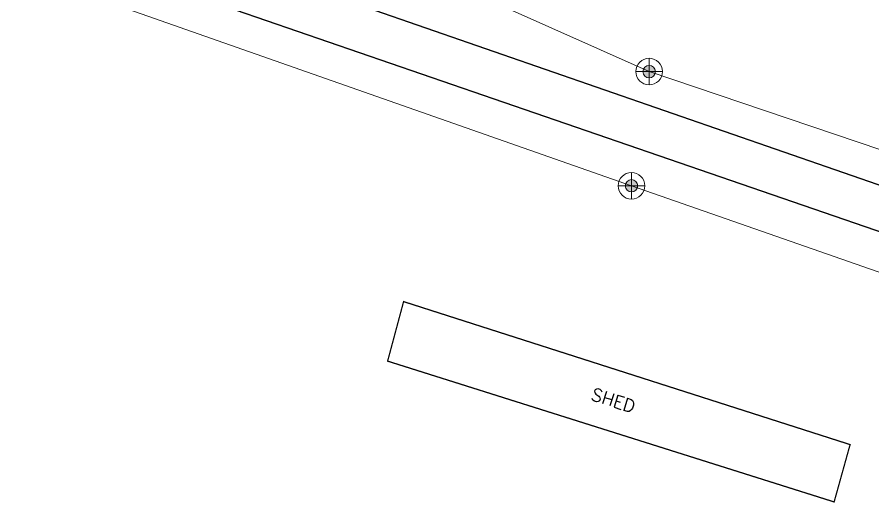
# Model space of a CAD drawing. Header units: inches. Extents: x 350994 to 353538, y 1581369 to 1583842.
# Drawn here: x 351643.4 to 351711, y 1583072.2 to 1583111.5 of the extents above; entities that cross this region are included whole.
import ezdxf
from ezdxf.enums import TextEntityAlignment as Align

# ---------------------------------------------------------------- set-up
doc = ezdxf.new("R2010")
doc.units = ezdxf.units.IN
doc.header["$MEASUREMENT"] = 0
doc.linetypes.add('1', pattern=[0])
for name, color, linetype in [('BOUNDARY', 5, 'Continuous'), ('BULDING', 5, '1'), ('EP TF', 5, 'Continuous'), ("ROAD'S", 1, '1')]:
    doc.layers.add(name, color=color, linetype=linetype)
doc.styles.add('ROMANS', font='ROMANS.shx')
doc.styles.get("Standard").update_dxf_attribs({"font": 'arial.ttf'})
doc.linetypes.add('SILT_FENCE', pattern='A,0.5,-0.2,["EP",Standard,S=0.1,R=0,X=-0.1,Y=-0.05],-0.2', length=0.9)

# ---------------------------------------------------------------- blocks, each defined once
blk = doc.blocks.new('EP1')
at = {"layer": 'EP TF', "lineweight": 5}
h = blk.add_hatch(color=252, dxfattribs=at)
edge = h.paths.add_edge_path()
edge.add_arc((351339.771, 1583222.914), 0.49, 0, 360)
at = {"layer": 'EP TF', "color": 252, "lineweight": 5}
for points in [[(351339.771, 1583223.964), (351339.771, 1583221.864)], [(351338.721, 1583222.914), (351340.821, 1583222.914)]]:
    blk.add_lwpolyline(points, dxfattribs=at)
for radius in [1.05, 0.49]:
    blk.add_circle((351339.771, 1583222.914), radius, dxfattribs=at)

msp = doc.modelspace()

# ---------------------------------------------------------------- linework, layer by layer
at = {"layer": 'BOUNDARY', "lineweight": 5, "const_width": 0.1}
msp.add_lwpolyline([(351673.936, 1583089.045), (351709.191, 1583077.761), (351707.93, 1583073.236), (351672.675, 1583084.348), (351673.936, 1583089.045)], dxfattribs=at)
at = {"layer": 'EP TF', "color": 252, "linetype": 'SILT_FENCE', "lineweight": 5, "ltscale": 6}
for points, elevation in [([(351860.599, 1583050.457), (351843.117, 1583054.927), (351805.428, 1583069.434), (351749.996, 1583088.043), (351693.324, 1583107.195), (351559.818, 1583166.634), (351530.996, 1583175.986), (351505.516, 1583184.189), (351479.554, 1583192.598), (351455.022, 1583200.395), (351427.507, 1583209.446), (351401.181, 1583217.744), (351377.104, 1583229.332), (351383.888, 1583253.394), (351390.184, 1583276.102), (351398.171, 1583304.68), (351406.613, 1583334.671), (351412.571, 1583355.244), (351419.656, 1583379.976), (351427.743, 1583409.247), (351437.315, 1583441.687)], 98.457), ([(352025.499, 1582984.555), (352013.883, 1582988.032), (351986.12, 1582998.117), (351951.915, 1583009.746), (351876.576, 1583035.217), (351840.261, 1583047.696), (351802.673, 1583060.544), (351762.275, 1583074.103), (351725.054, 1583086.642), (351691.929, 1583098.187), (351553.178, 1583146.847), (351517.646, 1583158.694), (351492.809, 1583167.263), (351468.143, 1583175.612), (351443.067, 1583184.115), (351416.279, 1583193.103), (351390.959, 1583201.595), (351371.294, 1583208.271), (351334.549, 1583220.761)], 97.614)]:
    msp.add_lwpolyline(points, dxfattribs=dict(at, elevation=elevation))
at = {"layer": "ROAD'S", "lineweight": 5, "const_width": 0.1}
for points in [[(351598.316, 1583258.496), (351589.667, 1583261.018), (351575.054, 1583217.114), (351558.923, 1583168.67), (351558.136, 1583160.814), (351560.789, 1583153.863), (351564.042, 1583149.878), (351565.009, 1583148.954), (351748.303, 1583085.5), (351764.431, 1583080.034)], [(351517.169, 1583044.812), (351531.414, 1583088.393), (351531.414, 1583088.393), (351551.56, 1583146.396), (351552.993, 1583149.008), (351553.712, 1583149.373), (351554.606, 1583149.396), (351563.725, 1583145.397), (351851.7, 1583046.356)]]:
    msp.add_lwpolyline(points, dxfattribs=at)

# ---------------------------------------------------------------- block references
at = {"layer": 'EP TF', "color": 1, "lineweight": 5}
for p in [(353.552, -115.719, 98.457), (352.158, -124.727, 97.614)]:
    msp.add_blockref('EP1', p, dxfattribs=at)

# ---------------------------------------------------------------- texts
at = {"layer": 'BULDING', "color": 0, "linetype": 'Continuous', "lineweight": 9, "style": 'ROMANS'}
msp.add_text('SHED', height=1, rotation=342.50566, dxfattribs=at).set_placement((351690.496, 1583081.247), align=Align.MIDDLE_CENTER)

doc.saveas('drawing.dxf')
